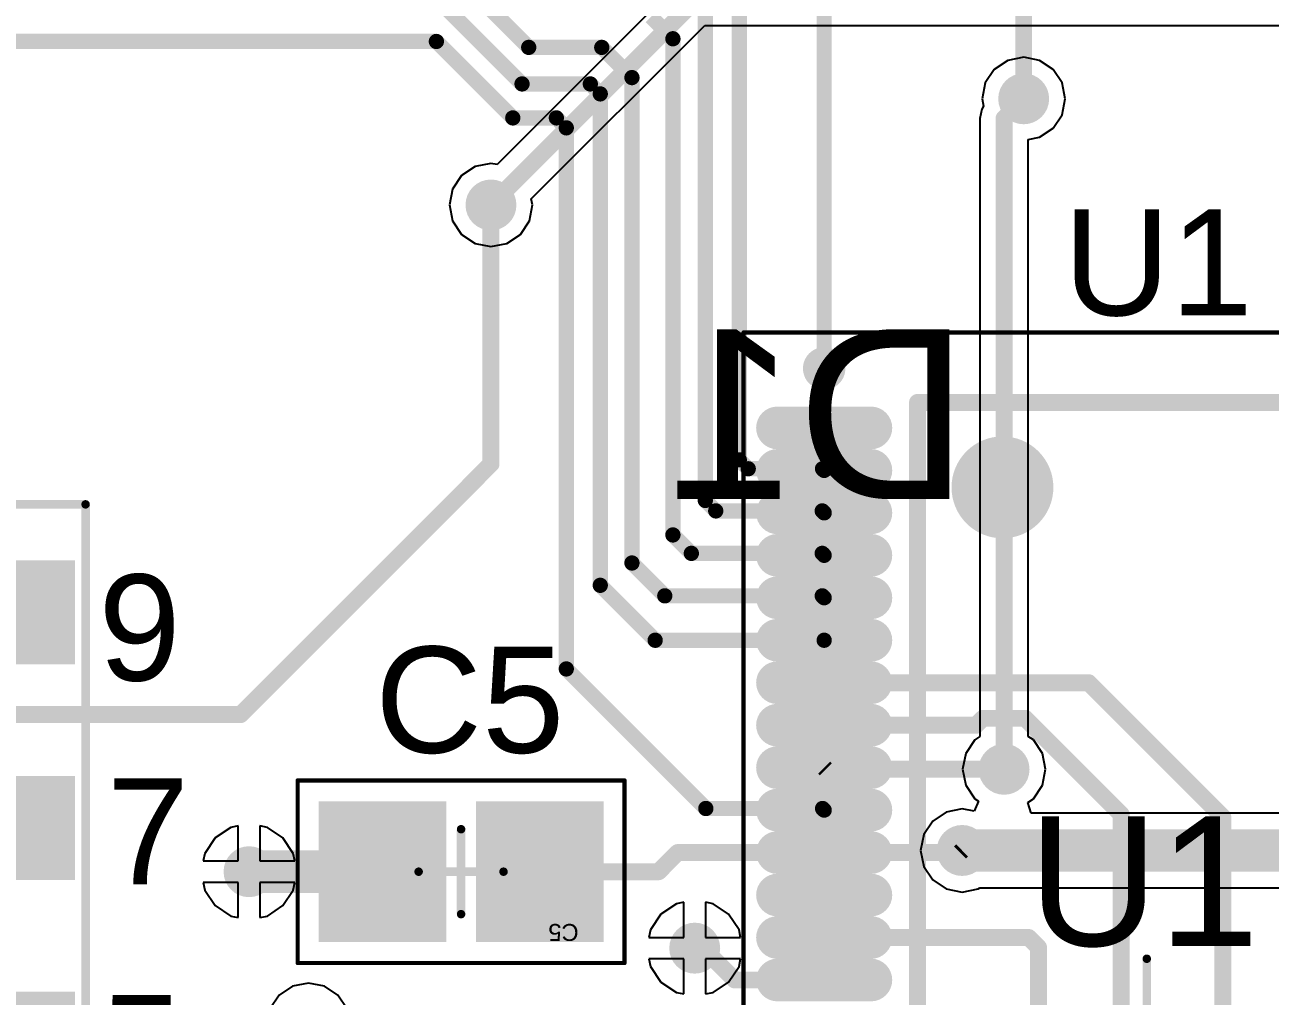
# Model space of a CAD drawing. Header units: inches. Extents: x 0 to 7.57, y 0 to 3.51.
# Drawn here: x 2.432 to 3.01, y 1.636 to 2.086 of the extents above; entities that cross this region are included whole.
import ezdxf

# ---------------------------------------------------------------- set-up
doc = ezdxf.new("R2010")
doc.units = ezdxf.units.IN
doc.header["$MEASUREMENT"] = 0
for name, color, linetype in [('Bottom Courtyard', 56, 'Continuous'), ('Bottom Solder', 6, 'Continuous'), ('L1', 1, 'Continuous'), ('L2', 5, 'Continuous'), ('Top Courtyard', 56, 'Continuous'), ('Top Overlay', 2, 'Continuous'), ('Top Paste', 8, 'Continuous'), ('Top Solder', 216, 'Continuous'), ('Via Holes', 16, 'Continuous')]:
    doc.layers.add(name, color=color, linetype=linetype)
doc.styles.add('Arial', font='', dxfattribs={"height": 0.2})
doc.styles.get('Arial').set_extended_font_data('Arial')

# ---------------------------------------------------------------- blocks, each defined once
blk = doc.blocks.new('2X5_100_MILS_SMD_7')
at = {"layer": 'L1'}
for points in [[(0.07992, -0.16831), (0.07992, -0.06988), (0.12008, -0.06988), (0.12008, -0.16831)], [(0.17992, -0.16831), (0.17992, -0.06988), (0.22008, -0.06988), (0.22008, -0.16831)]]:
    blk.add_hatch(color=1, dxfattribs=at).paths.add_polyline_path(points)
at = {"layer": 'Top Paste'}
for points in [[(0.07992, -0.16831), (0.07992, -0.06988), (0.12008, -0.06988), (0.12008, -0.16831)], [(0.17992, -0.16831), (0.17992, -0.06988), (0.22008, -0.06988), (0.22008, -0.16831)]]:
    blk.add_hatch(color=8, dxfattribs=at).paths.add_polyline_path(points)
at = {"layer": 'Top Solder'}
for points in [[(-0.02408, -0.17231), (-0.02408, -0.06588), (0.02408, -0.06588), (0.02408, -0.17231)], [(0.07592, -0.17231), (0.07592, -0.06588), (0.12408, -0.06588), (0.12408, -0.17231)], [(0.17592, -0.17231), (0.17592, -0.06588), (0.22408, -0.06588), (0.22408, -0.17231)]]:
    blk.add_hatch(color=216, dxfattribs=at).paths.add_polyline_path(points)
at = {"layer": 'Top Courtyard'}
for points in [[(0.25, 0.17717, 0.00394, 0.00394, 0), (0.25, -0.17717, 0.00394, 0.00394, 0)], [(-0.25, -0.17717, 0.00394, 0.00394, 0), (0.25, -0.17717, 0.00394, 0.00394, 0)]]:
    blk.add_lwpolyline(points, format="xyseb", dxfattribs=at)
blk.add_lwpolyline([(0.24902, -0.17717, 0.00197, 0.00197, 1), (0.25098, -0.17717, 0.00197, 0.00197, 1)], format="xyseb", close=True, dxfattribs=at)
blk.add_lwpolyline([(0.24902, -0.17717, 0.00197, 0.00197, 1), (0.25098, -0.17717, 0.00197, 0.00197, 1)], format="xyseb", close=True, dxfattribs=at)
blk = doc.blocks.new('LCD_DRIVER___TSSOP56_45')
at = {"layer": 'L1'}
h = blk.add_hatch(color=1, dxfattribs=at)
edge = h.paths.add_edge_path()
edge.add_arc((-0.12795, 0.26575), 0.00591, 270, 450)
edge.add_line((-0.12795, 0.27165), (-0.17126, 0.27165))
edge.add_arc((-0.17126, 0.26575), 0.00591, 90, 270)
edge.add_line((-0.17126, 0.25984), (-0.12795, 0.25984))
h = blk.add_hatch(color=1, dxfattribs=at)
edge = h.paths.add_edge_path()
edge.add_arc((-0.12795, 0.24606), 0.00591, 270, 450)
edge.add_line((-0.12795, 0.25197), (-0.17126, 0.25197))
edge.add_arc((-0.17126, 0.24606), 0.00591, 90, 270)
edge.add_line((-0.17126, 0.24016), (-0.12795, 0.24016))
h = blk.add_hatch(color=1, dxfattribs=at)
edge = h.paths.add_edge_path()
edge.add_arc((-0.12795, 0.22638), 0.00591, 270, 450)
edge.add_line((-0.12795, 0.23228), (-0.17126, 0.23228))
edge.add_arc((-0.17126, 0.22638), 0.00591, 90, 270)
edge.add_line((-0.17126, 0.22047), (-0.12795, 0.22047))
h = blk.add_hatch(color=1, dxfattribs=at)
edge = h.paths.add_edge_path()
edge.add_arc((-0.12795, 0.20669), 0.00591, 270, 450)
edge.add_line((-0.12795, 0.2126), (-0.17126, 0.2126))
edge.add_arc((-0.17126, 0.20669), 0.00591, 90, 270)
edge.add_line((-0.17126, 0.20079), (-0.12795, 0.20079))
h = blk.add_hatch(color=1, dxfattribs=at)
edge = h.paths.add_edge_path()
edge.add_arc((-0.12795, 0.18701), 0.00591, 270, 450)
edge.add_line((-0.12795, 0.19291), (-0.17126, 0.19291))
edge.add_arc((-0.17126, 0.18701), 0.00591, 90, 270)
edge.add_line((-0.17126, 0.1811), (-0.12795, 0.1811))
h = blk.add_hatch(color=1, dxfattribs=at)
edge = h.paths.add_edge_path()
edge.add_arc((-0.12795, 0.16732), 0.00591, 270, 450)
edge.add_line((-0.12795, 0.17323), (-0.17126, 0.17323))
edge.add_arc((-0.17126, 0.16732), 0.00591, 90, 270)
edge.add_line((-0.17126, 0.16142), (-0.12795, 0.16142))
h = blk.add_hatch(color=1, dxfattribs=at)
edge = h.paths.add_edge_path()
edge.add_arc((-0.12795, 0.14764), 0.00591, 270, 450)
edge.add_line((-0.12795, 0.15354), (-0.17126, 0.15354))
edge.add_arc((-0.17126, 0.14764), 0.00591, 90, 270)
edge.add_line((-0.17126, 0.14173), (-0.12795, 0.14173))
h = blk.add_hatch(color=1, dxfattribs=at)
edge = h.paths.add_edge_path()
edge.add_arc((-0.12795, 0.12795), 0.00591, 270, 450)
edge.add_line((-0.12795, 0.13386), (-0.17126, 0.13386))
edge.add_arc((-0.17126, 0.12795), 0.00591, 90, 270)
edge.add_line((-0.17126, 0.12205), (-0.12795, 0.12205))
h = blk.add_hatch(color=1, dxfattribs=at)
edge = h.paths.add_edge_path()
edge.add_arc((-0.12795, 0.10827), 0.00591, 270, 450)
edge.add_line((-0.12795, 0.11417), (-0.17126, 0.11417))
edge.add_arc((-0.17126, 0.10827), 0.00591, 90, 270)
edge.add_line((-0.17126, 0.10236), (-0.12795, 0.10236))
h = blk.add_hatch(color=1, dxfattribs=at)
edge = h.paths.add_edge_path()
edge.add_arc((-0.12795, 0.08858), 0.00591, 270, 450)
edge.add_line((-0.12795, 0.09449), (-0.17126, 0.09449))
edge.add_arc((-0.17126, 0.08858), 0.00591, 90, 270)
edge.add_line((-0.17126, 0.08268), (-0.12795, 0.08268))
h = blk.add_hatch(color=1, dxfattribs=at)
edge = h.paths.add_edge_path()
edge.add_arc((-0.12795, 0.0689), 0.00591, 270, 450)
edge.add_line((-0.12795, 0.0748), (-0.17126, 0.0748))
edge.add_arc((-0.17126, 0.0689), 0.00591, 90, 270)
edge.add_line((-0.17126, 0.06299), (-0.12795, 0.06299))
h = blk.add_hatch(color=1, dxfattribs=at)
edge = h.paths.add_edge_path()
edge.add_arc((-0.12795, 0.04921), 0.00591, 270, 450)
edge.add_line((-0.12795, 0.05512), (-0.17126, 0.05512))
edge.add_arc((-0.17126, 0.04921), 0.00591, 90, 270)
edge.add_line((-0.17126, 0.04331), (-0.12795, 0.04331))
h = blk.add_hatch(color=1, dxfattribs=at)
edge = h.paths.add_edge_path()
edge.add_arc((-0.12795, 0.02953), 0.00591, 270, 450)
edge.add_line((-0.12795, 0.03543), (-0.17126, 0.03543))
edge.add_arc((-0.17126, 0.02953), 0.00591, 90, 270)
edge.add_line((-0.17126, 0.02362), (-0.12795, 0.02362))
h = blk.add_hatch(color=1, dxfattribs=at)
edge = h.paths.add_edge_path()
edge.add_arc((-0.12795, 0.00984), 0.00591, 270, 450)
edge.add_line((-0.12795, 0.01575), (-0.17126, 0.01575))
edge.add_arc((-0.17126, 0.00984), 0.00591, 90, 270)
edge.add_line((-0.17126, 0.00394), (-0.12795, 0.00394))
at = {"layer": 'Top Paste'}
h = blk.add_hatch(color=8, dxfattribs=at)
edge = h.paths.add_edge_path()
edge.add_arc((-0.12795, 0.26575), 0.00591, 270, 450)
edge.add_line((-0.12795, 0.27165), (-0.17126, 0.27165))
edge.add_arc((-0.17126, 0.26575), 0.00591, 90, 270)
edge.add_line((-0.17126, 0.25984), (-0.12795, 0.25984))
h = blk.add_hatch(color=8, dxfattribs=at)
edge = h.paths.add_edge_path()
edge.add_arc((-0.12795, 0.24606), 0.00591, 270, 450)
edge.add_line((-0.12795, 0.25197), (-0.17126, 0.25197))
edge.add_arc((-0.17126, 0.24606), 0.00591, 90, 270)
edge.add_line((-0.17126, 0.24016), (-0.12795, 0.24016))
h = blk.add_hatch(color=8, dxfattribs=at)
edge = h.paths.add_edge_path()
edge.add_arc((-0.12795, 0.22638), 0.00591, 270, 450)
edge.add_line((-0.12795, 0.23228), (-0.17126, 0.23228))
edge.add_arc((-0.17126, 0.22638), 0.00591, 90, 270)
edge.add_line((-0.17126, 0.22047), (-0.12795, 0.22047))
h = blk.add_hatch(color=8, dxfattribs=at)
edge = h.paths.add_edge_path()
edge.add_arc((-0.12795, 0.20669), 0.00591, 270, 450)
edge.add_line((-0.12795, 0.2126), (-0.17126, 0.2126))
edge.add_arc((-0.17126, 0.20669), 0.00591, 90, 270)
edge.add_line((-0.17126, 0.20079), (-0.12795, 0.20079))
h = blk.add_hatch(color=8, dxfattribs=at)
edge = h.paths.add_edge_path()
edge.add_arc((-0.12795, 0.18701), 0.00591, 270, 450)
edge.add_line((-0.12795, 0.19291), (-0.17126, 0.19291))
edge.add_arc((-0.17126, 0.18701), 0.00591, 90, 270)
edge.add_line((-0.17126, 0.1811), (-0.12795, 0.1811))
h = blk.add_hatch(color=8, dxfattribs=at)
edge = h.paths.add_edge_path()
edge.add_arc((-0.12795, 0.16732), 0.00591, 270, 450)
edge.add_line((-0.12795, 0.17323), (-0.17126, 0.17323))
edge.add_arc((-0.17126, 0.16732), 0.00591, 90, 270)
edge.add_line((-0.17126, 0.16142), (-0.12795, 0.16142))
h = blk.add_hatch(color=8, dxfattribs=at)
edge = h.paths.add_edge_path()
edge.add_arc((-0.12795, 0.14764), 0.00591, 270, 450)
edge.add_line((-0.12795, 0.15354), (-0.17126, 0.15354))
edge.add_arc((-0.17126, 0.14764), 0.00591, 90, 270)
edge.add_line((-0.17126, 0.14173), (-0.12795, 0.14173))
h = blk.add_hatch(color=8, dxfattribs=at)
edge = h.paths.add_edge_path()
edge.add_arc((-0.12795, 0.12795), 0.00591, 270, 450)
edge.add_line((-0.12795, 0.13386), (-0.17126, 0.13386))
edge.add_arc((-0.17126, 0.12795), 0.00591, 90, 270)
edge.add_line((-0.17126, 0.12205), (-0.12795, 0.12205))
h = blk.add_hatch(color=8, dxfattribs=at)
edge = h.paths.add_edge_path()
edge.add_arc((-0.12795, 0.10827), 0.00591, 270, 450)
edge.add_line((-0.12795, 0.11417), (-0.17126, 0.11417))
edge.add_arc((-0.17126, 0.10827), 0.00591, 90, 270)
edge.add_line((-0.17126, 0.10236), (-0.12795, 0.10236))
h = blk.add_hatch(color=8, dxfattribs=at)
edge = h.paths.add_edge_path()
edge.add_arc((-0.12795, 0.08858), 0.00591, 270, 450)
edge.add_line((-0.12795, 0.09449), (-0.17126, 0.09449))
edge.add_arc((-0.17126, 0.08858), 0.00591, 90, 270)
edge.add_line((-0.17126, 0.08268), (-0.12795, 0.08268))
h = blk.add_hatch(color=8, dxfattribs=at)
edge = h.paths.add_edge_path()
edge.add_arc((-0.12795, 0.0689), 0.00591, 270, 450)
edge.add_line((-0.12795, 0.0748), (-0.17126, 0.0748))
edge.add_arc((-0.17126, 0.0689), 0.00591, 90, 270)
edge.add_line((-0.17126, 0.06299), (-0.12795, 0.06299))
h = blk.add_hatch(color=8, dxfattribs=at)
edge = h.paths.add_edge_path()
edge.add_arc((-0.12795, 0.04921), 0.00591, 270, 450)
edge.add_line((-0.12795, 0.05512), (-0.17126, 0.05512))
edge.add_arc((-0.17126, 0.04921), 0.00591, 90, 270)
edge.add_line((-0.17126, 0.04331), (-0.12795, 0.04331))
h = blk.add_hatch(color=8, dxfattribs=at)
edge = h.paths.add_edge_path()
edge.add_arc((-0.12795, 0.02953), 0.00591, 270, 450)
edge.add_line((-0.12795, 0.03543), (-0.17126, 0.03543))
edge.add_arc((-0.17126, 0.02953), 0.00591, 90, 270)
edge.add_line((-0.17126, 0.02362), (-0.12795, 0.02362))
h = blk.add_hatch(color=8, dxfattribs=at)
edge = h.paths.add_edge_path()
edge.add_arc((-0.12795, 0.00984), 0.00591, 270, 450)
edge.add_line((-0.12795, 0.01575), (-0.17126, 0.01575))
edge.add_arc((-0.17126, 0.00984), 0.00591, 90, 270)
edge.add_line((-0.17126, 0.00394), (-0.12795, 0.00394))
at = {"layer": 'Top Solder'}
h = blk.add_hatch(color=216, dxfattribs=at)
edge = h.paths.add_edge_path()
edge.add_arc((-0.12795, 0.26575), 0.00991, 270, 450)
edge.add_line((-0.12795, 0.27565), (-0.17126, 0.27565))
edge.add_arc((-0.17126, 0.26575), 0.00991, 90, 270)
edge.add_line((-0.17126, 0.25584), (-0.12795, 0.25584))
h = blk.add_hatch(color=216, dxfattribs=at)
edge = h.paths.add_edge_path()
edge.add_arc((-0.12795, 0.24606), 0.00991, 270, 450)
edge.add_line((-0.12795, 0.25597), (-0.17126, 0.25597))
edge.add_arc((-0.17126, 0.24606), 0.00991, 90, 270)
edge.add_line((-0.17126, 0.23616), (-0.12795, 0.23616))
h = blk.add_hatch(color=216, dxfattribs=at)
edge = h.paths.add_edge_path()
edge.add_arc((-0.12795, 0.22638), 0.00991, 270, 450)
edge.add_line((-0.12795, 0.23628), (-0.17126, 0.23628))
edge.add_arc((-0.17126, 0.22638), 0.00991, 90, 270)
edge.add_line((-0.17126, 0.21647), (-0.12795, 0.21647))
h = blk.add_hatch(color=216, dxfattribs=at)
edge = h.paths.add_edge_path()
edge.add_arc((-0.12795, 0.20669), 0.00991, 270, 450)
edge.add_line((-0.12795, 0.2166), (-0.17126, 0.2166))
edge.add_arc((-0.17126, 0.20669), 0.00991, 90, 270)
edge.add_line((-0.17126, 0.19679), (-0.12795, 0.19679))
h = blk.add_hatch(color=216, dxfattribs=at)
edge = h.paths.add_edge_path()
edge.add_arc((-0.12795, 0.18701), 0.00991, 270, 450)
edge.add_line((-0.12795, 0.19691), (-0.17126, 0.19691))
edge.add_arc((-0.17126, 0.18701), 0.00991, 90, 270)
edge.add_line((-0.17126, 0.1771), (-0.12795, 0.1771))
h = blk.add_hatch(color=216, dxfattribs=at)
edge = h.paths.add_edge_path()
edge.add_arc((-0.12795, 0.16732), 0.00991, 270, 450)
edge.add_line((-0.12795, 0.17723), (-0.17126, 0.17723))
edge.add_arc((-0.17126, 0.16732), 0.00991, 90, 270)
edge.add_line((-0.17126, 0.15742), (-0.12795, 0.15742))
h = blk.add_hatch(color=216, dxfattribs=at)
edge = h.paths.add_edge_path()
edge.add_arc((-0.12795, 0.14764), 0.00991, 270, 450)
edge.add_line((-0.12795, 0.15754), (-0.17126, 0.15754))
edge.add_arc((-0.17126, 0.14764), 0.00991, 90, 270)
edge.add_line((-0.17126, 0.13773), (-0.12795, 0.13773))
h = blk.add_hatch(color=216, dxfattribs=at)
edge = h.paths.add_edge_path()
edge.add_arc((-0.12795, 0.12795), 0.00991, 270, 450)
edge.add_line((-0.12795, 0.13786), (-0.17126, 0.13786))
edge.add_arc((-0.17126, 0.12795), 0.00991, 90, 270)
edge.add_line((-0.17126, 0.11805), (-0.12795, 0.11805))
h = blk.add_hatch(color=216, dxfattribs=at)
edge = h.paths.add_edge_path()
edge.add_arc((-0.12795, 0.10827), 0.00991, 270, 450)
edge.add_line((-0.12795, 0.11817), (-0.17126, 0.11817))
edge.add_arc((-0.17126, 0.10827), 0.00991, 90, 270)
edge.add_line((-0.17126, 0.09836), (-0.12795, 0.09836))
h = blk.add_hatch(color=216, dxfattribs=at)
edge = h.paths.add_edge_path()
edge.add_arc((-0.12795, 0.08858), 0.00991, 270, 450)
edge.add_line((-0.12795, 0.09849), (-0.17126, 0.09849))
edge.add_arc((-0.17126, 0.08858), 0.00991, 90, 270)
edge.add_line((-0.17126, 0.07868), (-0.12795, 0.07868))
h = blk.add_hatch(color=216, dxfattribs=at)
edge = h.paths.add_edge_path()
edge.add_arc((-0.12795, 0.0689), 0.00991, 270, 450)
edge.add_line((-0.12795, 0.0788), (-0.17126, 0.0788))
edge.add_arc((-0.17126, 0.0689), 0.00991, 90, 270)
edge.add_line((-0.17126, 0.05899), (-0.12795, 0.05899))
h = blk.add_hatch(color=216, dxfattribs=at)
edge = h.paths.add_edge_path()
edge.add_arc((-0.12795, 0.04921), 0.00991, 270, 450)
edge.add_line((-0.12795, 0.05912), (-0.17126, 0.05912))
edge.add_arc((-0.17126, 0.04921), 0.00991, 90, 270)
edge.add_line((-0.17126, 0.03931), (-0.12795, 0.03931))
h = blk.add_hatch(color=216, dxfattribs=at)
edge = h.paths.add_edge_path()
edge.add_arc((-0.12795, 0.02953), 0.00991, 270, 450)
edge.add_line((-0.12795, 0.03943), (-0.17126, 0.03943))
edge.add_arc((-0.17126, 0.02953), 0.00991, 90, 270)
edge.add_line((-0.17126, 0.01962), (-0.12795, 0.01962))
h = blk.add_hatch(color=216, dxfattribs=at)
edge = h.paths.add_edge_path()
edge.add_arc((-0.12795, 0.00984), 0.00991, 270, 450)
edge.add_line((-0.12795, 0.01975), (-0.17126, 0.01975))
edge.add_arc((-0.17126, 0.00984), 0.00991, 90, 270)
edge.add_line((-0.17126, -0.00006), (-0.12795, -0.00006))
at = {"layer": 'Top Courtyard'}
for points in [[(-0.18701, -0.2874, 0.00197, 0.00197, 0), (-0.18701, 0.31, 0.00197, 0.00197, 0)], [(-0.18701, 0.31, 0.00197, 0.00197, 0), (0.18701, 0.31, 0.00197, 0.00197, 0)], [(0, -0.01969, 0.00394, 0.00394, 0), (0, 0.01969, 0.00394, 0.00394, 0)]]:
    blk.add_lwpolyline(points, format="xyseb", dxfattribs=at)
for points in [[(-0.1875, 0.31, 0.000984, 0.000984, 1), (-0.18652, 0.31, 0.000984, 0.000984, 1)], [(-0.1875, 0.31, 0.000984, 0.000984, 1), (-0.18652, 0.31, 0.000984, 0.000984, 1)], [(-0.00098, 0.01969, 0.00197, 0.00197, 1), (0.00098, 0.01969, 0.00197, 0.00197, 1)]]:
    blk.add_lwpolyline(points, format="xyseb", close=True, dxfattribs=at)
at = {"layer": 'Top Overlay'}
for points in [[(-0.14469, 0.29331, 0.00984, 0.00984, 1), (-0.15453, 0.29331, 0.00984, 0.00984, 1)], [(-0.15699, 0.29331, 0.00492, 0.00492, 1), (-0.15207, 0.29331, 0.00492, 0.00492, 1)], [(-0.14715, 0.29331, 0.00492, 0.00492, 1), (-0.14222, 0.29331, 0.00492, 0.00492, 1)], [(-0.10827, 0.27756, 0.00394, 0.00394, 1), (-0.10433, 0.27756, 0.00394, 0.00394, 1)], [(-0.10827, 0.27756, 0.00394, 0.00394, 1), (-0.10433, 0.27756, 0.00394, 0.00394, 1)], [(-0.05512, 0.23819, 0.02362, 0.02362, 1), (-0.07874, 0.23819, 0.02362, 0.02362, 1)], [(-0.08465, 0.23819, 0.01181, 0.01181, 1), (-0.07283, 0.23819, 0.01181, 0.01181, 1)], [(-0.06102, 0.23819, 0.01181, 0.01181, 1), (-0.04921, 0.23819, 0.01181, 0.01181, 1)]]:
    blk.add_lwpolyline(points, format="xyseb", close=True, dxfattribs=at)
for points in [[(-0.1063, 0.27756, 0.00787, 0.00787, 0), (0.1063, 0.27756, 0.00787, 0.00787, 0)], [(-0.1063, -0.27756, 0.00787, 0.00787, 0), (-0.1063, 0.27756, 0.00787, 0.00787, 0)]]:
    blk.add_lwpolyline(points, format="xyseb", dxfattribs=at)
at = {"layer": 'Top Courtyard', "style": 'Arial'}
blk.add_text('U1', height=0.06, dxfattribs=at).set_placement((-0.055, 0.02567))
blk = doc.blocks.new('BACKLIGHT_B_52')
at = {"layer": 'Bottom Courtyard', "style": 'Arial', "text_generation_flag": 2}
blk.add_text('D1', height=0.07874, rotation=180, dxfattribs=at).set_placement((-0.90174, -0.21309))
blk = doc.blocks.new('CAP_SM0805_YAGEOCC2_N_68')
at = {"layer": 'L1'}
for points in [[(-0.06209, -0.02854), (-0.06209, 0.02854), (-0.01091, 0.02854), (-0.01091, -0.02854)], [(0.01091, -0.02854), (0.01091, 0.02854), (0.06209, 0.02854), (0.06209, -0.02854)]]:
    blk.add_hatch(color=1, dxfattribs=at).paths.add_polyline_path(points)
at = {"layer": 'Top Paste'}
for points in [[(-0.06209, -0.02854), (-0.06209, 0.02854), (-0.01091, 0.02854), (-0.01091, -0.02854)], [(0.01091, -0.02854), (0.01091, 0.02854), (0.06209, 0.02854), (0.06209, -0.02854)]]:
    blk.add_hatch(color=8, dxfattribs=at).paths.add_polyline_path(points)
at = {"layer": 'Top Solder'}
for points in [[(-0.06609, -0.03254), (-0.06609, 0.03254), (-0.00691, 0.03254), (-0.00691, -0.03254)], [(0.00691, -0.03254), (0.00691, 0.03254), (0.06609, 0.03254), (0.06609, -0.03254)]]:
    blk.add_hatch(color=216, dxfattribs=at).paths.add_polyline_path(points)
at = {"layer": 'Top Courtyard'}
for points in [[(0.07579, 0.04232, 0.00197, 0.00197, 0), (-0.07579, 0.04232, 0.00197, 0.00197, 0)], [(-0.07579, 0.04232, 0.00197, 0.00197, 0), (-0.07579, -0.04232, 0.00197, 0.00197, 0)], [(0.07579, 0.04232, 0.00197, 0.00197, 0), (0.07579, -0.04232, 0.00197, 0.00197, 0)], [(0, 0.01969, 0.00394, 0.00394, 0), (0, -0.01969, 0.00394, 0.00394, 0)], [(0.01969, 0, 0.00394, 0.00394, 0), (-0.01969, 0, 0.00394, 0.00394, 0)], [(0.07579, -0.04232, 0.00197, 0.00197, 0), (-0.07579, -0.04232, 0.00197, 0.00197, 0)]]:
    blk.add_lwpolyline(points, format="xyseb", dxfattribs=at)
for points in [[(-0.07628, 0.04232, 0.000984, 0.000984, 1), (-0.0753, 0.04232, 0.000984, 0.000984, 1)], [(-0.07628, 0.04232, 0.000984, 0.000984, 1), (-0.0753, 0.04232, 0.000984, 0.000984, 1)], [(0.0753, 0.04232, 0.000984, 0.000984, 1), (0.07628, 0.04232, 0.000984, 0.000984, 1)], [(0.0753, 0.04232, 0.000984, 0.000984, 1), (0.07628, 0.04232, 0.000984, 0.000984, 1)], [(-0.00098, 0.01969, 0.00197, 0.00197, 1), (0.00098, 0.01969, 0.00197, 0.00197, 1)], [(-0.02067, 0, 0.00197, 0.00197, 1), (-0.0187, 0, 0.00197, 0.00197, 1)], [(0.0187, 0, 0.00197, 0.00197, 1), (0.02067, 0, 0.00197, 0.00197, 1)], [(-0.00098, -0.01969, 0.00197, 0.00197, 1), (0.00098, -0.01969, 0.00197, 0.00197, 1)], [(-0.07628, -0.04232, 0.000984, 0.000984, 1), (-0.0753, -0.04232, 0.000984, 0.000984, 1)], [(-0.07628, -0.04232, 0.000984, 0.000984, 1), (-0.0753, -0.04232, 0.000984, 0.000984, 1)], [(0.0753, -0.04232, 0.000984, 0.000984, 1), (0.07628, -0.04232, 0.000984, 0.000984, 1)], [(0.0753, -0.04232, 0.000984, 0.000984, 1), (0.07628, -0.04232, 0.000984, 0.000984, 1)]]:
    blk.add_lwpolyline(points, format="xyseb", close=True, dxfattribs=at)
at = {"layer": 'Top Overlay'}
for points in [[(-0.07579, 0.04232, 0.00197, 0.00197, 0), (-0.07579, -0.04232, 0.00197, 0.00197, 0)], [(0.07579, 0.04232, 0.00197, 0.00197, 0), (-0.07579, 0.04232, 0.00197, 0.00197, 0)], [(0.07579, 0.04232, 0.00197, 0.00197, 0), (0.07579, -0.04232, 0.00197, 0.00197, 0)], [(0.07579, -0.04232, 0.00197, 0.00197, 0), (-0.07579, -0.04232, 0.00197, 0.00197, 0)]]:
    blk.add_lwpolyline(points, format="xyseb", dxfattribs=at)
for points in [[(-0.07628, 0.04232, 0.000984, 0.000984, 1), (-0.0753, 0.04232, 0.000984, 0.000984, 1)], [(-0.07628, 0.04232, 0.000984, 0.000984, 1), (-0.0753, 0.04232, 0.000984, 0.000984, 1)], [(0.0753, 0.04232, 0.000984, 0.000984, 1), (0.07628, 0.04232, 0.000984, 0.000984, 1)], [(0.0753, 0.04232, 0.000984, 0.000984, 1), (0.07628, 0.04232, 0.000984, 0.000984, 1)], [(-0.07628, -0.04232, 0.000984, 0.000984, 1), (-0.0753, -0.04232, 0.000984, 0.000984, 1)], [(-0.07628, -0.04232, 0.000984, 0.000984, 1), (-0.0753, -0.04232, 0.000984, 0.000984, 1)], [(0.0753, -0.04232, 0.000984, 0.000984, 1), (0.07628, -0.04232, 0.000984, 0.000984, 1)], [(0.0753, -0.04232, 0.000984, 0.000984, 1), (0.07628, -0.04232, 0.000984, 0.000984, 1)]]:
    blk.add_lwpolyline(points, format="xyseb", close=True, dxfattribs=at)
at = {"layer": 'Top Courtyard', "style": 'Arial'}
blk.add_text('C5', height=0.007874, dxfattribs=at).set_placement((-0.05453, 0.02421))

msp = doc.modelspace()

# ---------------------------------------------------------------- hatches: boundary and pattern name
at = {"layer": 'Bottom Solder'}
h = msp.add_hatch(color=6, dxfattribs=at)
edge = h.paths.add_edge_path()
edge.add_arc((2.89567, 2.05217), 0.00991, 0, 360)
h = msp.add_hatch(color=6, dxfattribs=at)
edge = h.paths.add_edge_path()
edge.add_arc((2.64862, 2.00295), 0.00991, 0, 360)
h = msp.add_hatch(color=6, dxfattribs=at)
edge = h.paths.add_edge_path()
edge.add_arc((2.88658, 1.74137), 0.00991, 0, 360)
h = msp.add_hatch(color=6, dxfattribs=at)
edge = h.paths.add_edge_path()
edge.add_arc((2.86713, 1.70374), 0.00991, 0, 360)
h = msp.add_hatch(color=6, dxfattribs=at)
edge = h.paths.add_edge_path()
edge.add_arc((2.53642, 1.6939), 0.00991, 0, 360)
h = msp.add_hatch(color=6, dxfattribs=at)
edge = h.paths.add_edge_path()
edge.add_arc((2.74311, 1.65846), 0.00991, 0, 360)
at = {"layer": 'L1'}
h = msp.add_hatch(color=1, dxfattribs=at)
edge = h.paths.add_edge_path()
edge.add_arc((2.89567, 2.05217), 0.01181, 0, 360)
h = msp.add_hatch(color=1, dxfattribs=at)
edge = h.paths.add_edge_path()
edge.add_arc((2.64862, 2.00295), 0.01181, 0, 360)
h = msp.add_hatch(color=1, dxfattribs=at)
edge = h.paths.add_edge_path()
edge.add_arc((2.88658, 1.74137), 0.01181, 0, 360)
h = msp.add_hatch(color=1, dxfattribs=at)
edge = h.paths.add_edge_path()
edge.add_arc((2.86713, 1.70374), 0.01181, 0, 360)
h = msp.add_hatch(color=1, dxfattribs=at)
edge = h.paths.add_edge_path()
edge.add_arc((2.53642, 1.6939), 0.01181, 0, 360)
h = msp.add_hatch(color=1, dxfattribs=at)
edge = h.paths.add_edge_path()
edge.add_arc((2.74311, 1.65846), 0.01181, 0, 360)
at = {"layer": 'L2'}
h = msp.add_hatch(color=5, dxfattribs=at)
edge = h.paths.add_edge_path()
edge.add_arc((2.89567, 2.05217), 0.01181, 0, 360)
h = msp.add_hatch(color=5, dxfattribs=at)
edge = h.paths.add_edge_path()
edge.add_arc((2.64862, 2.00295), 0.01181, 0, 360)
h = msp.add_hatch(color=5, dxfattribs=at)
edge = h.paths.add_edge_path()
edge.add_arc((2.88658, 1.74137), 0.01181, 0, 360)
h = msp.add_hatch(color=5, dxfattribs=at)
edge = h.paths.add_edge_path()
edge.add_arc((2.86713, 1.70374), 0.01181, 0, 360)
h = msp.add_hatch(color=5, dxfattribs=at)
edge = h.paths.add_edge_path()
edge.add_arc((2.53642, 1.6939), 0.01181, 0, 360)
h = msp.add_hatch(color=5, dxfattribs=at)
edge = h.paths.add_edge_path()
edge.add_arc((2.74311, 1.65846), 0.01181, 0, 360)
at = {"layer": 'Top Solder'}
h = msp.add_hatch(color=216, dxfattribs=at)
edge = h.paths.add_edge_path()
edge.add_arc((2.89567, 2.05217), 0.00991, 0, 360)
h = msp.add_hatch(color=216, dxfattribs=at)
edge = h.paths.add_edge_path()
edge.add_arc((2.64862, 2.00295), 0.00991, 0, 360)
h = msp.add_hatch(color=216, dxfattribs=at)
edge = h.paths.add_edge_path()
edge.add_arc((2.88658, 1.74137), 0.00991, 0, 360)
h = msp.add_hatch(color=216, dxfattribs=at)
edge = h.paths.add_edge_path()
edge.add_arc((2.86713, 1.70374), 0.00991, 0, 360)
h = msp.add_hatch(color=216, dxfattribs=at)
edge = h.paths.add_edge_path()
edge.add_arc((2.53642, 1.6939), 0.00991, 0, 360)
h = msp.add_hatch(color=216, dxfattribs=at)
edge = h.paths.add_edge_path()
edge.add_arc((2.74311, 1.65846), 0.00991, 0, 360)
at = {"layer": 'Via Holes'}
h = msp.add_hatch(color=7, dxfattribs=at)
edge = h.paths.add_edge_path()
edge.add_arc((2.89567, 2.05217), 0.00591, 0, 360)
h = msp.add_hatch(color=7, dxfattribs=at)
edge = h.paths.add_edge_path()
edge.add_arc((2.64862, 2.00295), 0.00591, 0, 360)
h = msp.add_hatch(color=7, dxfattribs=at)
edge = h.paths.add_edge_path()
edge.add_arc((2.88658, 1.74137), 0.00591, 0, 360)
h = msp.add_hatch(color=7, dxfattribs=at)
edge = h.paths.add_edge_path()
edge.add_arc((2.86713, 1.70374), 0.00591, 0, 360)
h = msp.add_hatch(color=7, dxfattribs=at)
edge = h.paths.add_edge_path()
edge.add_arc((2.53642, 1.6939), 0.00591, 0, 360)
h = msp.add_hatch(color=7, dxfattribs=at)
edge = h.paths.add_edge_path()
edge.add_arc((2.74311, 1.65846), 0.00591, 0, 360)

# ---------------------------------------------------------------- linework, layer by layer
at = {"layer": 'L1'}
for points in [[(2.80315, 1.89961, 0.00709, 0.00709, 0), (2.80315, 2.13318, 0.00709, 0.00709, 0)], [(2.89567, 2.05217, 0.00787, 0.00787, 0), (2.89567, 2.12795, 0.00787, 0.00787, 0)], [(2.76378, 1.88483, 0.00709, 0.00709, 0), (2.76378, 2.11743, 0.00709, 0.00709, 0)], [(2.63213, 2.11, 0.00709, 0.00709, 0), (2.66613, 2.076, 0.00709, 0.00709, 0)], [(2.74803, 1.86597, 0.00709, 0.00709, 0), (2.74803, 2.10169, 0.00709, 0.00709, 0)], [(2.6276, 2.09449, 0.00709, 0.00709, 0), (2.66303, 2.05906, 0.00709, 0.00709, 0)], [(2.72283, 2.09017, 0.00709, 0.00709, 0), (2.733, 2.08, 0.00709, 0.00709, 0)], [(2.42408, 2.07874, 0.00709, 0.00709, 0), (2.6233, 2.07874, 0.00709, 0.00709, 0)], [(2.6233, 2.07874, 0.00709, 0.00709, 0), (2.65874, 2.04331, 0.00709, 0.00709, 0)], [(2.66613, 2.076, 0.00709, 0.00709, 0), (2.7, 2.076, 0.00709, 0.00709, 0)], [(2.7, 2.076, 0.00709, 0.00709, 0), (2.714, 2.062, 0.00709, 0.00709, 0)], [(2.733, 1.85, 0.00709, 0.00709, 0), (2.733, 2.08, 0.00709, 0.00709, 0)], [(2.66303, 2.05906, 0.00709, 0.00709, 0), (2.6947, 2.05906, 0.00709, 0.00709, 0)], [(2.6947, 2.05906, 0.00709, 0.00709, 0), (2.69931, 2.05444, 0.00709, 0.00709, 0)], [(2.714, 1.837, 0.00709, 0.00709, 0), (2.714, 2.062, 0.00709, 0.00709, 0)], [(2.69931, 1.82665, 0.00709, 0.00709, 0), (2.69931, 2.05444, 0.00709, 0.00709, 0)], [(2.65874, 2.04331, 0.00709, 0.00709, 0), (2.67895, 2.04331, 0.00709, 0.00709, 0)], [(2.67895, 2.04331, 0.00709, 0.00709, 0), (2.68356, 2.03869, 0.00709, 0.00709, 0)], [(2.68356, 1.78789, 0.00709, 0.00709, 0), (2.68356, 2.03869, 0.00709, 0.00709, 0)], [(2.64862, 1.88287, 0.00787, 0.00787, 0), (2.64862, 2.00295, 0.00787, 0.00787, 0)], [(2.76378, 1.88483, 0.00709, 0.00709, 0), (2.76793, 1.88067, 0.00709, 0.00709, 0)], [(2.53248, 1.76673, 0.00787, 0.00787, 0), (2.64862, 1.88287, 0.00787, 0.00787, 0)], [(2.76793, 1.88067, 0.00709, 0.00709, 0), (2.8024, 1.88067, 0.00709, 0.00709, 0)], [(2.8024, 1.88067, 0.00709, 0.00709, 0), (2.80315, 1.87992, 0.00709, 0.00709, 0)], [(2.74803, 1.86597, 0.00709, 0.00709, 0), (2.75286, 1.86114, 0.00709, 0.00709, 0)], [(2.75286, 1.86114, 0.00709, 0.00709, 0), (2.80225, 1.86114, 0.00709, 0.00709, 0)], [(2.80225, 1.86114, 0.00709, 0.00709, 0), (2.80315, 1.86024, 0.00709, 0.00709, 0)], [(2.733, 1.85, 0.00709, 0.00709, 0), (2.74154, 1.84146, 0.00709, 0.00709, 0)], [(2.74154, 1.84146, 0.00709, 0.00709, 0), (2.80225, 1.84146, 0.00709, 0.00709, 0)], [(2.80225, 1.84146, 0.00709, 0.00709, 0), (2.80315, 1.84055, 0.00709, 0.00709, 0)], [(2.714, 1.837, 0.00709, 0.00709, 0), (2.72923, 1.82177, 0.00709, 0.00709, 0)], [(2.69931, 1.82665, 0.00709, 0.00709, 0), (2.72478, 1.80118, 0.00709, 0.00709, 0)], [(2.72923, 1.82177, 0.00709, 0.00709, 0), (2.80225, 1.82177, 0.00709, 0.00709, 0)], [(2.80225, 1.82177, 0.00709, 0.00709, 0), (2.80315, 1.82087, 0.00709, 0.00709, 0)], [(2.72478, 1.80118, 0.00709, 0.00709, 0), (2.80315, 1.80118, 0.00709, 0.00709, 0)], [(2.68356, 1.78789, 0.00709, 0.00709, 0), (2.74826, 1.72319, 0.00709, 0.00709, 0)], [(2.80315, 1.7815, 0.00787, 0.00787, 0), (2.92581, 1.7815, 0.00787, 0.00787, 0)], [(2.92581, 1.7815, 0.00787, 0.00787, 0), (2.988, 1.71931, 0.00787, 0.00787, 0)], [(1.96063, 1.76673, 0.00787, 0.00787, 0), (2.53248, 1.76673, 0.00787, 0.00787, 0)], [(2.87361, 1.76181, 0.00787, 0.00787, 0), (2.8768, 1.76499, 0.00787, 0.00787, 0)], [(2.8768, 1.76499, 0.00787, 0.00787, 0), (2.89636, 1.76499, 0.00787, 0.00787, 0)], [(2.89636, 1.76499, 0.00787, 0.00787, 0), (2.94094, 1.72041, 0.00787, 0.00787, 0)], [(2.80315, 1.76181, 0.00787, 0.00787, 0), (2.87361, 1.76181, 0.00787, 0.00787, 0)], [(2.80315, 1.74213, 0.00787, 0.00787, 0), (2.8039, 1.74137, 0.00787, 0.00787, 0)], [(2.8039, 1.74137, 0.00787, 0.00787, 0), (2.88658, 1.74137, 0.00787, 0.00787, 0)], [(2.74826, 1.72319, 0.00709, 0.00709, 0), (2.8024, 1.72319, 0.00709, 0.00709, 0)], [(2.8024, 1.72319, 0.00709, 0.00709, 0), (2.80315, 1.72244, 0.00709, 0.00709, 0)], [(2.94094, 1.22736, 0.00787, 0.00787, 0), (2.94094, 1.72041, 0.00787, 0.00787, 0)], [(2.988, 1.45, 0.00787, 0.00787, 0), (2.988, 1.71931, 0.00787, 0.00787, 0)], [(2.53642, 1.6939, 0.01969, 0.01969, 0), (2.59827, 1.6939, 0.01969, 0.01969, 0)], [(2.72638, 1.6939, 0.00787, 0.00787, 0), (2.73524, 1.70276, 0.00787, 0.00787, 0)], [(2.73524, 1.70276, 0.00787, 0.00787, 0), (2.80315, 1.70276, 0.00787, 0.00787, 0)], [(2.80315, 1.68307, 0.00787, 0.00787, 0), (2.80315, 1.70276, 0.00787, 0.00787, 0)], [(2.80315, 1.70276, 0.00787, 0.00787, 0), (2.86614, 1.70276, 0.00787, 0.00787, 0)], [(2.86614, 1.70276, 0.00787, 0.00787, 0), (2.86713, 1.70374, 0.00787, 0.00787, 0)], [(2.67126, 1.6939, 0.00787, 0.00787, 0), (2.72638, 1.6939, 0.00787, 0.00787, 0)], [(2.68012, 1.6811, 0.00787, 0.00787, 0), (2.68209, 1.68307, 0.00787, 0.00787, 0)], [(2.80315, 1.66339, 0.00787, 0.00787, 0), (2.80315, 1.68307, 0.00787, 0.00787, 0)], [(2.80315, 1.66339, 0.00787, 0.00787, 0), (2.89795, 1.66339, 0.00787, 0.00787, 0)], [(2.89795, 1.66339, 0.00787, 0.00787, 0), (2.90256, 1.65877, 0.00787, 0.00787, 0)], [(2.74311, 1.65846, 0.00787, 0.00787, 0), (2.74699, 1.65846, 0.00787, 0.00787, 0)], [(2.74699, 1.65846, 0.00787, 0.00787, 0), (2.76175, 1.6437, 0.00787, 0.00787, 0)], [(2.90256, 1.51052, 0.00787, 0.00787, 0), (2.90256, 1.65877, 0.00787, 0.00787, 0)], [(2.76175, 1.6437, 0.00787, 0.00787, 0), (2.80315, 1.6437, 0.00787, 0.00787, 0)]]:
    msp.add_lwpolyline(points, format="xyseb", dxfattribs=at)
for points in [[(2.62153, 2.07874, 0.00354, 0.00354, 1), (2.62508, 2.07874, 0.00354, 0.00354, 1)], [(2.62153, 2.07874, 0.00354, 0.00354, 1), (2.62508, 2.07874, 0.00354, 0.00354, 1)], [(2.66436, 2.076, 0.00354, 0.00354, 1), (2.6679, 2.076, 0.00354, 0.00354, 1)], [(2.66436, 2.076, 0.00354, 0.00354, 1), (2.6679, 2.076, 0.00354, 0.00354, 1)], [(2.69823, 2.076, 0.00354, 0.00354, 1), (2.70177, 2.076, 0.00354, 0.00354, 1)], [(2.69823, 2.076, 0.00354, 0.00354, 1), (2.70177, 2.076, 0.00354, 0.00354, 1)], [(2.73123, 2.08, 0.00354, 0.00354, 1), (2.73477, 2.08, 0.00354, 0.00354, 1)], [(2.73123, 2.08, 0.00354, 0.00354, 1), (2.73477, 2.08, 0.00354, 0.00354, 1)], [(2.66126, 2.05906, 0.00354, 0.00354, 1), (2.6648, 2.05906, 0.00354, 0.00354, 1)], [(2.66126, 2.05906, 0.00354, 0.00354, 1), (2.6648, 2.05906, 0.00354, 0.00354, 1)], [(2.69293, 2.05906, 0.00354, 0.00354, 1), (2.69647, 2.05906, 0.00354, 0.00354, 1)], [(2.69293, 2.05906, 0.00354, 0.00354, 1), (2.69647, 2.05906, 0.00354, 0.00354, 1)], [(2.71223, 2.062, 0.00354, 0.00354, 1), (2.71577, 2.062, 0.00354, 0.00354, 1)], [(2.71223, 2.062, 0.00354, 0.00354, 1), (2.71577, 2.062, 0.00354, 0.00354, 1)], [(2.69754, 2.05444, 0.00354, 0.00354, 1), (2.70108, 2.05444, 0.00354, 0.00354, 1)], [(2.69754, 2.05444, 0.00354, 0.00354, 1), (2.70108, 2.05444, 0.00354, 0.00354, 1)], [(2.8937, 2.05217, 0.00394, 0.00394, 1), (2.89764, 2.05217, 0.00394, 0.00394, 1)], [(2.65697, 2.04331, 0.00354, 0.00354, 1), (2.66051, 2.04331, 0.00354, 0.00354, 1)], [(2.65697, 2.04331, 0.00354, 0.00354, 1), (2.66051, 2.04331, 0.00354, 0.00354, 1)], [(2.67718, 2.04331, 0.00354, 0.00354, 1), (2.68072, 2.04331, 0.00354, 0.00354, 1)], [(2.67718, 2.04331, 0.00354, 0.00354, 1), (2.68072, 2.04331, 0.00354, 0.00354, 1)], [(2.68179, 2.03869, 0.00354, 0.00354, 1), (2.68533, 2.03869, 0.00354, 0.00354, 1)], [(2.68179, 2.03869, 0.00354, 0.00354, 1), (2.68533, 2.03869, 0.00354, 0.00354, 1)], [(2.64665, 2.00295, 0.00394, 0.00394, 1), (2.65059, 2.00295, 0.00394, 0.00394, 1)], [(2.80138, 1.89961, 0.00354, 0.00354, 1), (2.80492, 1.89961, 0.00354, 0.00354, 1)], [(2.76201, 1.88483, 0.00354, 0.00354, 1), (2.76555, 1.88483, 0.00354, 0.00354, 1)], [(2.76201, 1.88483, 0.00354, 0.00354, 1), (2.76555, 1.88483, 0.00354, 0.00354, 1)], [(2.64665, 1.88287, 0.00394, 0.00394, 1), (2.65059, 1.88287, 0.00394, 0.00394, 1)], [(2.64665, 1.88287, 0.00394, 0.00394, 1), (2.65059, 1.88287, 0.00394, 0.00394, 1)], [(2.76616, 1.88067, 0.00354, 0.00354, 1), (2.7697, 1.88067, 0.00354, 0.00354, 1)], [(2.76616, 1.88067, 0.00354, 0.00354, 1), (2.7697, 1.88067, 0.00354, 0.00354, 1)], [(2.80062, 1.88067, 0.00354, 0.00354, 1), (2.80417, 1.88067, 0.00354, 0.00354, 1)], [(2.80062, 1.88067, 0.00354, 0.00354, 1), (2.80417, 1.88067, 0.00354, 0.00354, 1)], [(2.80138, 1.87992, 0.00354, 0.00354, 1), (2.80492, 1.87992, 0.00354, 0.00354, 1)], [(2.74626, 1.86597, 0.00354, 0.00354, 1), (2.7498, 1.86597, 0.00354, 0.00354, 1)], [(2.74626, 1.86597, 0.00354, 0.00354, 1), (2.7498, 1.86597, 0.00354, 0.00354, 1)], [(2.75109, 1.86114, 0.00354, 0.00354, 1), (2.75463, 1.86114, 0.00354, 0.00354, 1)], [(2.75109, 1.86114, 0.00354, 0.00354, 1), (2.75463, 1.86114, 0.00354, 0.00354, 1)], [(2.80047, 1.86114, 0.00354, 0.00354, 1), (2.80402, 1.86114, 0.00354, 0.00354, 1)], [(2.80047, 1.86114, 0.00354, 0.00354, 1), (2.80402, 1.86114, 0.00354, 0.00354, 1)], [(2.80138, 1.86024, 0.00354, 0.00354, 1), (2.80492, 1.86024, 0.00354, 0.00354, 1)], [(2.73123, 1.85, 0.00354, 0.00354, 1), (2.73477, 1.85, 0.00354, 0.00354, 1)], [(2.73123, 1.85, 0.00354, 0.00354, 1), (2.73477, 1.85, 0.00354, 0.00354, 1)], [(2.73977, 1.84146, 0.00354, 0.00354, 1), (2.74332, 1.84146, 0.00354, 0.00354, 1)], [(2.73977, 1.84146, 0.00354, 0.00354, 1), (2.74332, 1.84146, 0.00354, 0.00354, 1)], [(2.80047, 1.84146, 0.00354, 0.00354, 1), (2.80402, 1.84146, 0.00354, 0.00354, 1)], [(2.80047, 1.84146, 0.00354, 0.00354, 1), (2.80402, 1.84146, 0.00354, 0.00354, 1)], [(2.80138, 1.84055, 0.00354, 0.00354, 1), (2.80492, 1.84055, 0.00354, 0.00354, 1)], [(2.71223, 1.837, 0.00354, 0.00354, 1), (2.71577, 1.837, 0.00354, 0.00354, 1)], [(2.71223, 1.837, 0.00354, 0.00354, 1), (2.71577, 1.837, 0.00354, 0.00354, 1)], [(2.69754, 1.82665, 0.00354, 0.00354, 1), (2.70108, 1.82665, 0.00354, 0.00354, 1)], [(2.69754, 1.82665, 0.00354, 0.00354, 1), (2.70108, 1.82665, 0.00354, 0.00354, 1)], [(2.72746, 1.82177, 0.00354, 0.00354, 1), (2.731, 1.82177, 0.00354, 0.00354, 1)], [(2.72746, 1.82177, 0.00354, 0.00354, 1), (2.731, 1.82177, 0.00354, 0.00354, 1)], [(2.80047, 1.82177, 0.00354, 0.00354, 1), (2.80402, 1.82177, 0.00354, 0.00354, 1)], [(2.80047, 1.82177, 0.00354, 0.00354, 1), (2.80402, 1.82177, 0.00354, 0.00354, 1)], [(2.80138, 1.82087, 0.00354, 0.00354, 1), (2.80492, 1.82087, 0.00354, 0.00354, 1)], [(2.723, 1.80118, 0.00354, 0.00354, 1), (2.72655, 1.80118, 0.00354, 0.00354, 1)], [(2.723, 1.80118, 0.00354, 0.00354, 1), (2.72655, 1.80118, 0.00354, 0.00354, 1)], [(2.80138, 1.80118, 0.00354, 0.00354, 1), (2.80492, 1.80118, 0.00354, 0.00354, 1)], [(2.68179, 1.78789, 0.00354, 0.00354, 1), (2.68533, 1.78789, 0.00354, 0.00354, 1)], [(2.68179, 1.78789, 0.00354, 0.00354, 1), (2.68533, 1.78789, 0.00354, 0.00354, 1)], [(2.80118, 1.7815, 0.00394, 0.00394, 1), (2.80512, 1.7815, 0.00394, 0.00394, 1)], [(2.92385, 1.7815, 0.00394, 0.00394, 1), (2.92778, 1.7815, 0.00394, 0.00394, 1)], [(2.92385, 1.7815, 0.00394, 0.00394, 1), (2.92778, 1.7815, 0.00394, 0.00394, 1)], [(2.53051, 1.76673, 0.00394, 0.00394, 1), (2.53445, 1.76673, 0.00394, 0.00394, 1)], [(2.53051, 1.76673, 0.00394, 0.00394, 1), (2.53445, 1.76673, 0.00394, 0.00394, 1)], [(2.87483, 1.76499, 0.00394, 0.00394, 1), (2.87876, 1.76499, 0.00394, 0.00394, 1)], [(2.87483, 1.76499, 0.00394, 0.00394, 1), (2.87876, 1.76499, 0.00394, 0.00394, 1)], [(2.8944, 1.76499, 0.00394, 0.00394, 1), (2.89833, 1.76499, 0.00394, 0.00394, 1)], [(2.8944, 1.76499, 0.00394, 0.00394, 1), (2.89833, 1.76499, 0.00394, 0.00394, 1)], [(2.80118, 1.76181, 0.00394, 0.00394, 1), (2.80512, 1.76181, 0.00394, 0.00394, 1)], [(2.87164, 1.76181, 0.00394, 0.00394, 1), (2.87558, 1.76181, 0.00394, 0.00394, 1)], [(2.87164, 1.76181, 0.00394, 0.00394, 1), (2.87558, 1.76181, 0.00394, 0.00394, 1)], [(2.80118, 1.74213, 0.00394, 0.00394, 1), (2.80512, 1.74213, 0.00394, 0.00394, 1)], [(2.80193, 1.74137, 0.00394, 0.00394, 1), (2.80587, 1.74137, 0.00394, 0.00394, 1)], [(2.80193, 1.74137, 0.00394, 0.00394, 1), (2.80587, 1.74137, 0.00394, 0.00394, 1)], [(2.88461, 1.74137, 0.00394, 0.00394, 1), (2.88855, 1.74137, 0.00394, 0.00394, 1)], [(2.74649, 1.72319, 0.00354, 0.00354, 1), (2.75003, 1.72319, 0.00354, 0.00354, 1)], [(2.74649, 1.72319, 0.00354, 0.00354, 1), (2.75003, 1.72319, 0.00354, 0.00354, 1)], [(2.80062, 1.72319, 0.00354, 0.00354, 1), (2.80417, 1.72319, 0.00354, 0.00354, 1)], [(2.80062, 1.72319, 0.00354, 0.00354, 1), (2.80417, 1.72319, 0.00354, 0.00354, 1)], [(2.80138, 1.72244, 0.00354, 0.00354, 1), (2.80492, 1.72244, 0.00354, 0.00354, 1)], [(2.93898, 1.72041, 0.00394, 0.00394, 1), (2.94291, 1.72041, 0.00394, 0.00394, 1)], [(2.93898, 1.72041, 0.00394, 0.00394, 1), (2.94291, 1.72041, 0.00394, 0.00394, 1)], [(2.98603, 1.71931, 0.00394, 0.00394, 1), (2.98997, 1.71931, 0.00394, 0.00394, 1)], [(2.98603, 1.71931, 0.00394, 0.00394, 1), (2.98997, 1.71931, 0.00394, 0.00394, 1)], [(2.5315, 1.6939, 0.00984, 0.00984, 1), (2.54134, 1.6939, 0.00984, 0.00984, 1)], [(2.59335, 1.6939, 0.00984, 0.00984, 1), (2.60319, 1.6939, 0.00984, 0.00984, 1)], [(2.73327, 1.70276, 0.00394, 0.00394, 1), (2.7372, 1.70276, 0.00394, 0.00394, 1)], [(2.73327, 1.70276, 0.00394, 0.00394, 1), (2.7372, 1.70276, 0.00394, 0.00394, 1)], [(2.80118, 1.70276, 0.00394, 0.00394, 1), (2.80512, 1.70276, 0.00394, 0.00394, 1)], [(2.80118, 1.70276, 0.00394, 0.00394, 1), (2.80512, 1.70276, 0.00394, 0.00394, 1)], [(2.80118, 1.70276, 0.00394, 0.00394, 1), (2.80512, 1.70276, 0.00394, 0.00394, 1)], [(2.86417, 1.70276, 0.00394, 0.00394, 1), (2.86811, 1.70276, 0.00394, 0.00394, 1)], [(2.86417, 1.70276, 0.00394, 0.00394, 1), (2.86811, 1.70276, 0.00394, 0.00394, 1)], [(2.86516, 1.70374, 0.00394, 0.00394, 1), (2.86909, 1.70374, 0.00394, 0.00394, 1)], [(2.66929, 1.6939, 0.00394, 0.00394, 1), (2.67323, 1.6939, 0.00394, 0.00394, 1)], [(2.72441, 1.6939, 0.00394, 0.00394, 1), (2.72835, 1.6939, 0.00394, 0.00394, 1)], [(2.72441, 1.6939, 0.00394, 0.00394, 1), (2.72835, 1.6939, 0.00394, 0.00394, 1)], [(2.68012, 1.68307, 0.00394, 0.00394, 1), (2.68406, 1.68307, 0.00394, 0.00394, 1)], [(2.80118, 1.68307, 0.00394, 0.00394, 1), (2.80512, 1.68307, 0.00394, 0.00394, 1)], [(2.80118, 1.68307, 0.00394, 0.00394, 1), (2.80512, 1.68307, 0.00394, 0.00394, 1)], [(2.67815, 1.6811, 0.00394, 0.00394, 1), (2.68209, 1.6811, 0.00394, 0.00394, 1)], [(2.80118, 1.66339, 0.00394, 0.00394, 1), (2.80512, 1.66339, 0.00394, 0.00394, 1)], [(2.80118, 1.66339, 0.00394, 0.00394, 1), (2.80512, 1.66339, 0.00394, 0.00394, 1)], [(2.89598, 1.66339, 0.00394, 0.00394, 1), (2.89992, 1.66339, 0.00394, 0.00394, 1)], [(2.89598, 1.66339, 0.00394, 0.00394, 1), (2.89992, 1.66339, 0.00394, 0.00394, 1)], [(2.74114, 1.65846, 0.00394, 0.00394, 1), (2.74508, 1.65846, 0.00394, 0.00394, 1)], [(2.74502, 1.65846, 0.00394, 0.00394, 1), (2.74896, 1.65846, 0.00394, 0.00394, 1)], [(2.74502, 1.65846, 0.00394, 0.00394, 1), (2.74896, 1.65846, 0.00394, 0.00394, 1)], [(2.90059, 1.65877, 0.00394, 0.00394, 1), (2.90453, 1.65877, 0.00394, 0.00394, 1)], [(2.90059, 1.65877, 0.00394, 0.00394, 1), (2.90453, 1.65877, 0.00394, 0.00394, 1)], [(2.75978, 1.6437, 0.00394, 0.00394, 1), (2.76372, 1.6437, 0.00394, 0.00394, 1)], [(2.75978, 1.6437, 0.00394, 0.00394, 1), (2.76372, 1.6437, 0.00394, 0.00394, 1)], [(2.80118, 1.6437, 0.00394, 0.00394, 1), (2.80512, 1.6437, 0.00394, 0.00394, 1)]]:
    msp.add_lwpolyline(points, format="xyseb", close=True, dxfattribs=at)
at = {"layer": 'L2'}
for p, q in [((2.73516, 2.10539), (2.65144, 2.02166)), ((2.66733, 2.00577), (2.74777, 2.0862)), ((2.74777, 2.0862), (3.50691, 2.0862)), ((2.8883, 2.06997), (2.88204, 2.06579)), ((2.89567, 2.07143), (2.8883, 2.06997)), ((2.90304, 2.06997), (2.89567, 2.07143)), ((2.90929, 2.06579), (2.90304, 2.06997)), ((2.88204, 2.06579), (2.87787, 2.05954)), ((2.91347, 2.05954), (2.90929, 2.06579)), ((2.87787, 2.05954), (2.8764, 2.05217)), ((2.91494, 2.05217), (2.91347, 2.05954)), ((2.8764, 2.05217), (2.87709, 2.04871)), ((2.91347, 2.04479), (2.91494, 2.05217)), ((2.8762, 2.04738), (2.87534, 2.04308)), ((2.87709, 2.04871), (2.8762, 2.04738)), ((2.90929, 2.03854), (2.91347, 2.04479)), ((2.87534, 2.04308), (2.87534, 1.75659)), ((2.90304, 2.03436), (2.90929, 2.03854)), ((2.89782, 2.03333), (2.90304, 2.03436)), ((2.89782, 1.75659), (2.89782, 2.03333)), ((2.64862, 2.02222), (2.64125, 2.02075)), ((2.65144, 2.02166), (2.64862, 2.02222)), ((2.635, 2.01658), (2.63082, 2.01033)), ((2.64125, 2.02075), (2.635, 2.01658)), ((2.63082, 2.01033), (2.62935, 2.00295)), ((2.66789, 2.00295), (2.66733, 2.00577)), ((2.62935, 2.00295), (2.63082, 1.99558)), ((2.66642, 1.99558), (2.66789, 2.00295)), ((2.63082, 1.99558), (2.635, 1.98933)), ((2.66225, 1.98933), (2.66642, 1.99558)), ((2.635, 1.98933), (2.64125, 1.98515)), ((2.656, 1.98515), (2.66225, 1.98933)), ((2.64125, 1.98515), (2.64862, 1.98368)), ((2.64862, 1.98368), (2.656, 1.98515)), ((2.87534, 1.75659), (2.87296, 1.755)), ((2.9002, 1.755), (2.89782, 1.75659)), ((2.87296, 1.755), (2.86878, 1.74875)), ((2.90438, 1.74875), (2.9002, 1.755)), ((2.86878, 1.74875), (2.86731, 1.74137)), ((2.90585, 1.74137), (2.90438, 1.74875)), ((2.86731, 1.74137), (2.86878, 1.734)), ((2.90438, 1.734), (2.90585, 1.74137)), ((2.86878, 1.734), (2.87296, 1.72775)), ((2.9002, 1.72775), (2.90438, 1.734)), ((2.87296, 1.72775), (2.87467, 1.72661)), ((2.89759, 1.726), (2.9002, 1.72775)), ((2.85975, 1.72154), (2.8535, 1.71736)), ((2.86713, 1.72301), (2.85975, 1.72154)), ((2.87271, 1.7219), (2.86713, 1.72301)), ((2.87467, 1.72661), (2.87271, 1.7219)), ((2.89911, 1.721), (2.89759, 1.726)), ((3.31126, 1.721), (2.89911, 1.721)), ((2.53142, 1.71514), (2.52791, 1.71444)), ((2.53142, 1.6989), (2.53142, 1.71514)), ((2.54493, 1.71444), (2.54142, 1.71514)), ((2.54142, 1.71514), (2.54142, 1.6989)), ((2.8535, 1.71736), (2.84932, 1.71111)), ((2.52069, 1.70962), (2.51587, 1.70241)), ((2.52791, 1.71444), (2.52069, 1.70962)), ((2.55214, 1.70962), (2.54493, 1.71444)), ((2.55696, 1.70241), (2.55214, 1.70962)), ((2.84932, 1.71111), (2.84786, 1.70374)), ((2.84786, 1.70374), (2.84932, 1.69637)), ((2.51587, 1.70241), (2.51517, 1.6989)), ((2.51517, 1.6989), (2.53142, 1.6989)), ((2.54142, 1.6989), (2.55766, 1.6989)), ((2.55766, 1.6989), (2.55696, 1.70241)), ((2.84932, 1.69637), (2.8535, 1.69012)), ((2.53142, 1.6889), (2.51517, 1.6889)), ((2.51517, 1.6889), (2.51587, 1.68539)), ((2.53142, 1.67265), (2.53142, 1.6889)), ((2.55766, 1.6889), (2.54142, 1.6889)), ((2.54142, 1.6889), (2.54142, 1.67265)), ((2.55696, 1.68539), (2.55766, 1.6889)), ((2.8535, 1.69012), (2.85975, 1.68594)), ((2.8745, 1.68594), (2.87531, 1.68648)), ((2.87531, 1.68648), (3.30411, 1.68648)), ((2.51587, 1.68539), (2.52069, 1.67817)), ((2.55214, 1.67817), (2.55696, 1.68539)), ((2.85975, 1.68594), (2.86713, 1.68447)), ((2.86713, 1.68447), (2.8745, 1.68594)), ((2.52069, 1.67817), (2.52791, 1.67335)), ((2.54493, 1.67335), (2.55214, 1.67817)), ((2.7346, 1.67901), (2.72739, 1.67419)), ((2.73811, 1.67971), (2.7346, 1.67901)), ((2.73811, 1.66346), (2.73811, 1.67971)), ((2.75162, 1.67901), (2.74811, 1.67971)), ((2.74811, 1.67971), (2.74811, 1.66346)), ((2.75884, 1.67419), (2.75162, 1.67901)), ((2.52791, 1.67335), (2.53142, 1.67265)), ((2.54142, 1.67265), (2.54493, 1.67335)), ((2.72739, 1.67419), (2.72256, 1.66697)), ((2.76366, 1.66697), (2.75884, 1.67419)), ((2.72256, 1.66697), (2.72187, 1.66346)), ((2.72187, 1.66346), (2.73811, 1.66346)), ((2.74811, 1.66346), (2.76435, 1.66346)), ((2.76435, 1.66346), (2.76366, 1.66697)), ((2.73811, 1.65346), (2.72187, 1.65346)), ((2.72187, 1.65346), (2.72256, 1.64995)), ((2.73811, 1.63722), (2.73811, 1.65346)), ((2.76435, 1.65346), (2.74811, 1.65346)), ((2.74811, 1.65346), (2.74811, 1.63722)), ((2.76366, 1.64995), (2.76435, 1.65346)), ((2.72256, 1.64995), (2.72739, 1.64274)), ((2.75884, 1.64274), (2.76366, 1.64995)), ((2.5566, 1.64083), (2.55035, 1.63666)), ((2.56398, 1.6423), (2.5566, 1.64083)), ((2.57135, 1.64083), (2.56398, 1.6423)), ((2.5776, 1.63666), (2.57135, 1.64083)), ((2.72739, 1.64274), (2.7346, 1.63792)), ((2.75162, 1.63792), (2.75884, 1.64274)), ((2.55035, 1.63666), (2.54618, 1.63041)), ((2.58178, 1.63041), (2.5776, 1.63666)), ((2.7346, 1.63792), (2.73811, 1.63722)), ((2.74811, 1.63722), (2.75162, 1.63792))]:
    msp.add_line(p, q, dxfattribs=at)
for points in [[(2.64862, 2.00295, 0.00787, 0.00787, 0), (2.74311, 2.09744, 0.00787, 0.00787, 0)], [(2.88658, 2.04308, 0.00787, 0.00787, 0), (2.89567, 2.05217, 0.00787, 0.00787, 0)], [(2.88658, 1.74137, 0.00787, 0.00787, 0), (2.88658, 2.04308, 0.00787, 0.00787, 0)], [(2.86713, 1.70374, 0.01969, 0.01969, 0), (3.31126, 1.70374, 0.01969, 0.01969, 0)]]:
    msp.add_lwpolyline(points, format="xyseb", dxfattribs=at)
for points in [[(2.8937, 2.05217, 0.00394, 0.00394, 1), (2.89764, 2.05217, 0.00394, 0.00394, 1)], [(2.88461, 2.04308, 0.00394, 0.00394, 1), (2.88855, 2.04308, 0.00394, 0.00394, 1)], [(2.88461, 2.04308, 0.00394, 0.00394, 1), (2.88855, 2.04308, 0.00394, 0.00394, 1)], [(2.64665, 2.00295, 0.00394, 0.00394, 1), (2.65059, 2.00295, 0.00394, 0.00394, 1)], [(2.88461, 1.74137, 0.00394, 0.00394, 1), (2.88855, 1.74137, 0.00394, 0.00394, 1)], [(2.8622, 1.70374, 0.00984, 0.00984, 1), (2.87205, 1.70374, 0.00984, 0.00984, 1)]]:
    msp.add_lwpolyline(points, format="xyseb", close=True, dxfattribs=at)

# ---------------------------------------------------------------- block references
for name, p, rotation in [('BACKLIGHT_B_52', (1.9685, 1.65354), 180), ('LCD_DRIVER___TSSOP56_45', (2.95276, 1.63386), 360), ('2X5_100_MILS_SMD_7', (2.28346, 1.61417), 90), ('CAP_SM0805_YAGEOCC2_N_68', (2.63476, 1.6939), 180)]:
    msp.add_blockref(name, p, dxfattribs=dict(rotation=rotation))

# ---------------------------------------------------------------- texts
at = {"layer": 'Top Overlay', "style": 'Arial'}
for s, p in [('U1', (2.91405, 1.95178)), ('C5', (2.59483, 1.74902))]:
    msp.add_text(s, height=0.049213, dxfattribs=at).set_placement(p)
for s, p in [('9', (2.46654, 1.78248)), ('7', (2.47047, 1.68799)), ('5', (2.46752, 1.5876))]:
    msp.add_text(s, height=0.04921, rotation=360, dxfattribs=at).set_placement(p)

doc.saveas('drawing.dxf')
